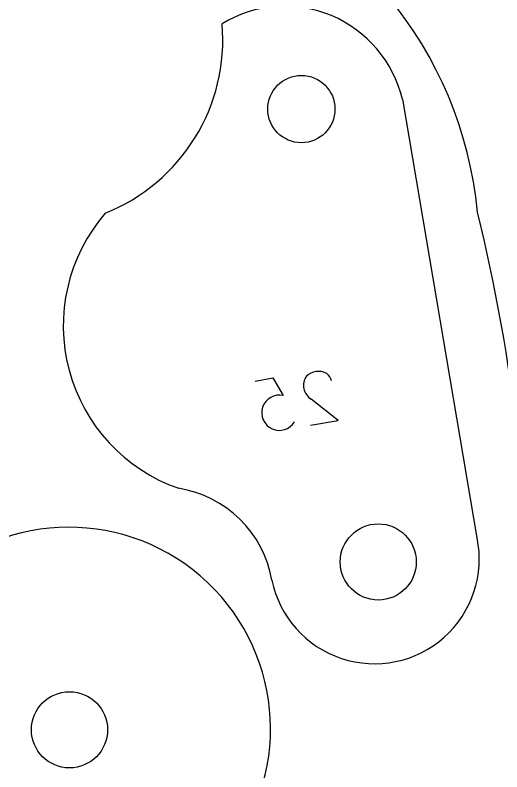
# Model space of a CAD drawing. Extents: x -0.7 to 36.3, y -28.5 to 29.4.
# Drawn here: x 23.38 to 27.22, y 18.29 to 24.25 of the extents above; entities that cross this region are included whole.
import ezdxf

# ---------------------------------------------------------------- set-up
doc = ezdxf.new("R2010")
doc.units = 0
for name, color, linetype in [('FIRST_CUTS', 1, 'CONTINUOUS'), ('LAYER_1', 3, 'CONTINUOUS'), ('VECTOR_ETCH', 5, 'CONTINUOUS')]:
    doc.layers.add(name, color=color, linetype=linetype)

msp = doc.modelspace()

# ---------------------------------------------------------------- linework, layer by layer
at = {"layer": 'FIRST_CUTS'}
for centre, radius in [((25.6346, 23.5125), 0.265), ((26.2408, 19.9436), 0.3), ((23.8068, 18.6209), 0.3)]:
    msp.add_circle(centre, radius, dxfattribs=at)
at = {"layer": 'LAYER_1'}
msp.add_line((26.4308, 23.5897), (27.0179, 20.1336), dxfattribs=at)
for centre, radius, start, end in [((23.9169, 22.4073), 3.1195, 5.39848, 74.1027), ((25.5032, 23.369), 0.9536, 13.38764, 121.1499), ((23.5434, 24.0592), 1.4719, 291.72993, 4.90508), ((25.1149, 21.8045), 1.357, 139.15769, 250.68404), ((13.5059, 19.3684), 13.9215, 359.01583, 13.84959), ((24.5275, 19.647), 0.8878, 9.99747, 81.02194), ((23.8026, 18.6282), 1.5888, 319.28294, 221.12753), ((26.2109, 19.9673), 0.826, 191.60925, 11.63503)]:
    msp.add_arc(centre, radius, start, end, dxfattribs=at)
at = {"layer": 'VECTOR_ETCH'}
for p, q in [((25.2704, 21.3695), (25.4107, 21.3934)), ((25.4107, 21.3934), (25.4915, 21.2548)), ((25.925, 21.0582), (25.7128, 21.2274)), ((25.7058, 21.021), (25.925, 21.0582))]:
    msp.add_line(p, q, dxfattribs=at)
for centre, radius, start, end in [((25.7696, 21.3074), 0.1382, 61.24702, 133.77306), ((25.785, 21.3585), 0.0867, 7.40259, 53.89992), ((25.7774, 21.3354), 0.1258, 145.20065, 239.1218), ((25.4609, 21.1193), 0.1389, 77.28136, 329.51724)]:
    msp.add_arc(centre, radius, start, end, dxfattribs=at)

doc.saveas('drawing.dxf')
